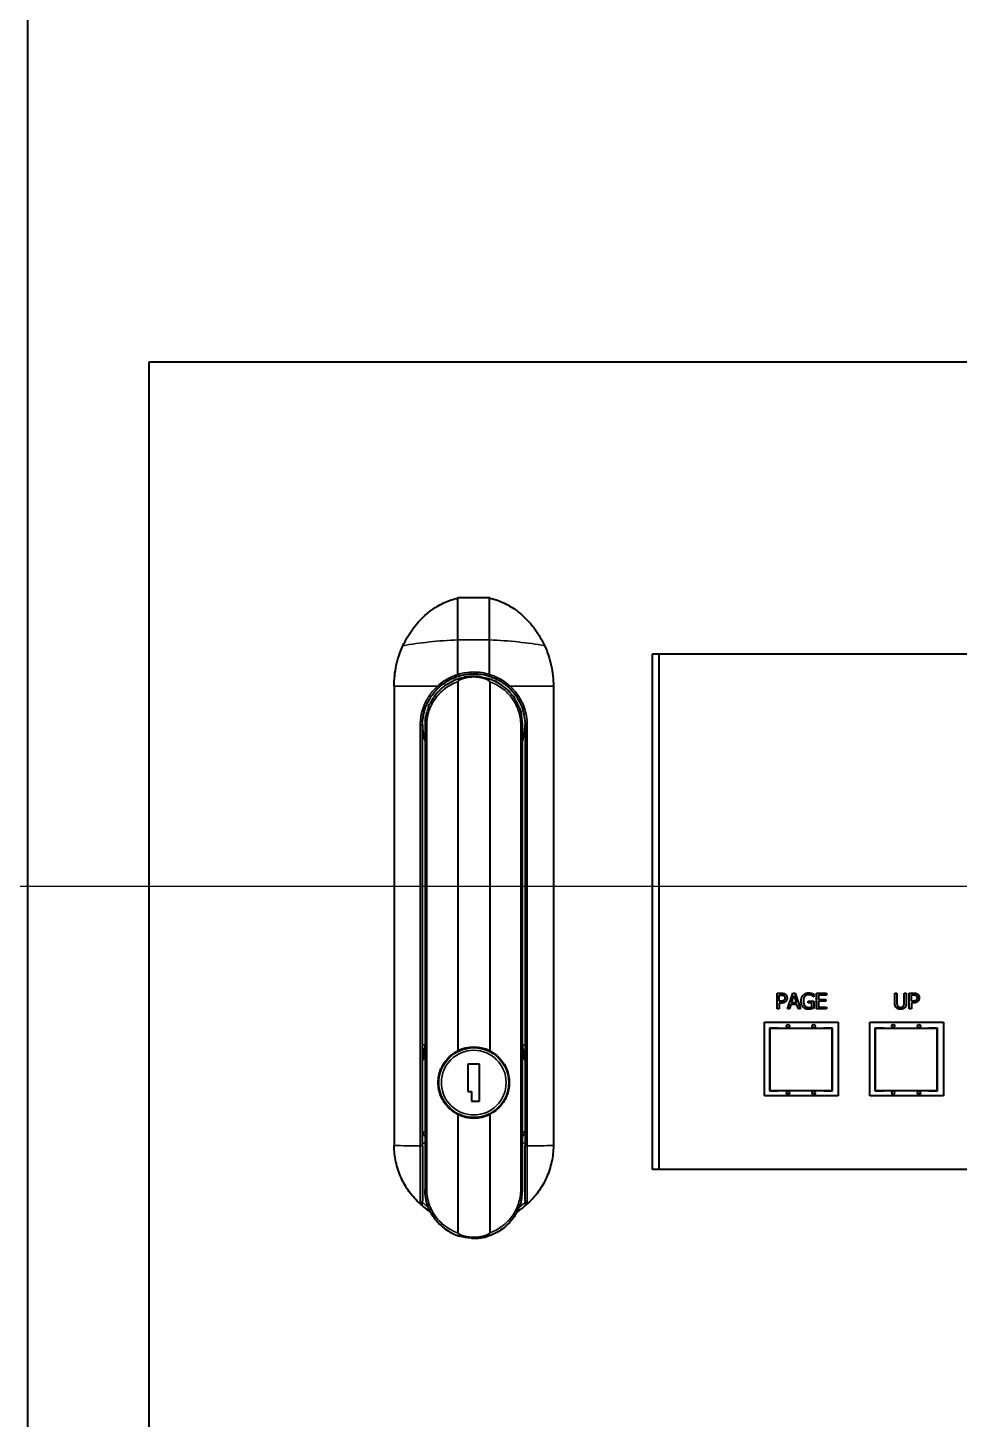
# Model space of a CAD drawing. Header units: millimetres. Extents: x 0 to 5945, y 0 to 4205.
# Drawn here: x 4202.5 to 4379.5, y 1694.8 to 1959.4 of the extents above; entities that cross this region are included whole.
import ezdxf

# ---------------------------------------------------------------- set-up
doc = ezdxf.new("R2010")
doc.units = ezdxf.units.MM
doc.header["$LTSCALE"] = 5
for name, color, linetype, lineweight in [('가시적인 것(ISO)', 3, 'Continuous', 40), ('가시적인 좁은 것(ISO)', 3, 'Continuous', 35), ('기호(ISO)', 5, 'Continuous', 25)]:
    doc.layers.add(name, color=color, linetype=linetype, lineweight=lineweight)

msp = doc.modelspace()

# ---------------------------------------------------------------- linework, layer by layer
at = {"layer": '가시적인 것(ISO)'}
for p, q in [((4202.5316, 1428.8118), (4202.5316, 2108.8118)), ((4535.5316, 1895.8118), (4225.5316, 1895.8118)), ((4225.5316, 1895.8118), (4225.5316, 1686.8118)), ((4290.2816, 1850.9628), (4284.2816, 1850.9628)), ((4284.2816, 1842.9804), (4284.2816, 1850.9628)), ((4290.2816, 1842.9804), (4290.2816, 1850.9628)), ((4284.2816, 1836.4317), (4284.2816, 1842.9804)), ((4290.2816, 1836.4317), (4290.2816, 1842.9804)), ((4321.2816, 1742.3118), (4321.2816, 1840.3118)), ((4321.2816, 1840.3118), (4487.7816, 1840.3118)), ((4322.5316, 1742.3118), (4322.5316, 1840.3118)), ((4272.1441, 1834.1765), (4272.1441, 1746.8226)), ((4284.2586, 1835.0447), (4284.2586, 1764.847)), ((4290.3045, 1835.0446), (4290.3046, 1764.847)), ((4302.419, 1834.1765), (4302.419, 1746.8226)), ((4277.5316, 1746.8149), (4277.5316, 1826.8118)), ((4278.0316, 1826.8118), (4278.0316, 1738.4618)), ((4296.5316, 1738.4615), (4296.5316, 1826.8119)), ((4297.0316, 1826.8118), (4297.0316, 1746.8163)), ((4344.9258, 1775.8142), (4345.6795, 1775.8142)), ((4344.9258, 1772.8142), (4344.9258, 1775.8142)), ((4345.3245, 1775.469), (4345.6552, 1775.469)), ((4345.3245, 1774.2729), (4345.3245, 1775.469)), ((4346.878, 1772.8142), (4347.8894, 1775.8142)), ((4347.6633, 1773.9933), (4348.1252, 1775.4058)), ((4347.8894, 1775.8142), (4348.3804, 1775.8142)), ((4348.1252, 1775.4058), (4348.5895, 1773.9933)), ((4348.3804, 1775.8142), (4349.3918, 1772.8142)), ((4351.9177, 1775.61), (4351.9177, 1775.1286)), ((4352.4307, 1772.8142), (4352.4307, 1775.8142)), ((4352.4307, 1775.8142), (4354.3075, 1775.8142)), ((4352.8294, 1775.4593), (4352.8294, 1774.6375)), ((4354.3075, 1775.4593), (4352.8294, 1775.4593)), ((4354.3075, 1775.8142), (4354.3075, 1775.4593)), ((4367.3083, 1775.8434), (4367.707, 1775.8434)), ((4367.3083, 1773.9714), (4367.3083, 1775.8434)), ((4367.707, 1775.8434), (4367.707, 1773.9714)), ((4369.0806, 1775.8434), (4369.4793, 1775.8434)), ((4369.0806, 1773.9617), (4369.0806, 1775.8434)), ((4369.4793, 1775.8434), (4369.4793, 1773.9714)), ((4370.0506, 1775.8434), (4370.8043, 1775.8434)), ((4370.0506, 1772.8434), (4370.0506, 1775.8434)), ((4370.4493, 1775.4982), (4370.78, 1775.4982)), ((4370.4493, 1774.302), (4370.4493, 1775.4982)), ((4345.3245, 1772.8142), (4344.9258, 1772.8142)), ((4345.5968, 1774.2729), (4345.3245, 1774.2729)), ((4345.3245, 1773.9325), (4345.3245, 1772.8142)), ((4345.6624, 1773.9325), (4345.3245, 1773.9325)), ((4347.2816, 1772.8142), (4346.878, 1772.8142)), ((4347.5539, 1773.6529), (4347.2816, 1772.8142)), ((4348.6989, 1773.6529), (4347.5539, 1773.6529)), ((4348.5895, 1773.9933), (4347.6633, 1773.9933)), ((4348.9712, 1772.8142), (4348.6989, 1773.6529)), ((4349.3918, 1772.8142), (4348.9712, 1772.8142)), ((4350.8407, 1774.3239), (4351.9299, 1774.3239)), ((4350.8407, 1773.9738), (4350.8407, 1774.3239)), ((4351.536, 1773.9738), (4350.8407, 1773.9738)), ((4351.536, 1773.1983), (4351.536, 1773.9738)), ((4351.9177, 1775.1286), (4351.8837, 1775.1286)), ((4351.9299, 1774.3239), (4351.9299, 1773.0136)), ((4354.3075, 1772.8142), (4352.4307, 1772.8142)), ((4352.8294, 1774.6375), (4354.2078, 1774.6375)), ((4352.8294, 1774.2826), (4352.8294, 1773.1691)), ((4354.2078, 1774.2826), (4352.8294, 1774.2826)), ((4352.8294, 1773.1691), (4354.3075, 1773.1691)), ((4354.2078, 1774.6375), (4354.2078, 1774.2826)), ((4354.3075, 1773.1691), (4354.3075, 1772.8142)), ((4370.4493, 1772.8434), (4370.0506, 1772.8434)), ((4370.7216, 1774.302), (4370.4493, 1774.302)), ((4370.4493, 1773.9617), (4370.4493, 1772.8434)), ((4370.7872, 1773.9617), (4370.4493, 1773.9617)), ((4342.5316, 1756.3118), (4342.5316, 1770.3118)), ((4342.5316, 1770.3118), (4356.5316, 1770.3118)), ((4356.5316, 1770.3118), (4356.5316, 1756.3118)), ((4362.5316, 1756.3118), (4362.5316, 1770.3118)), ((4362.5316, 1770.3118), (4376.5316, 1770.3118)), ((4376.5316, 1770.3118), (4376.5316, 1756.3118)), ((4343.5033, 1769.1767), (4343.5033, 1757.2387)), ((4345.1543, 1769.1767), (4343.5033, 1769.1767)), ((4343.5723, 1769.1077), (4343.5723, 1757.3077)), ((4355.3723, 1769.1077), (4343.5723, 1769.1077)), ((4345.1543, 1769.1077), (4345.1543, 1769.1767)), ((4353.7903, 1769.1767), (4353.7903, 1769.1077)), ((4355.4413, 1769.1767), (4353.7903, 1769.1767)), ((4355.3723, 1757.3077), (4355.3723, 1769.1077)), ((4355.4413, 1757.2387), (4355.4413, 1769.1767)), ((4363.5032, 1769.1767), (4363.5032, 1757.2387)), ((4365.1542, 1769.1767), (4363.5032, 1769.1767)), ((4363.5722, 1769.1077), (4363.5722, 1757.3077)), ((4375.3722, 1769.1077), (4363.5722, 1769.1077)), ((4365.1542, 1769.1077), (4365.1542, 1769.1767)), ((4373.7902, 1769.1767), (4373.7902, 1769.1077)), ((4375.4412, 1769.1767), (4373.7902, 1769.1767)), ((4375.3722, 1757.3077), (4375.3722, 1769.1077)), ((4375.4412, 1757.2387), (4375.4412, 1769.1767)), ((4286.1816, 1762.3118), (4286.1816, 1757.1118)), ((4288.3816, 1762.3118), (4286.1816, 1762.3118)), ((4288.3816, 1755.3118), (4288.3816, 1762.3118)), ((4286.1816, 1757.1118), (4286.8816, 1757.1118)), ((4286.8816, 1757.1118), (4286.8816, 1755.3118)), ((4343.5033, 1757.2387), (4345.1543, 1757.2387)), ((4343.5723, 1757.3077), (4355.3723, 1757.3077)), ((4345.1543, 1757.2387), (4345.1543, 1757.3077)), ((4353.7903, 1757.3077), (4353.7903, 1757.2387)), ((4353.7903, 1757.2387), (4355.4413, 1757.2387)), ((4363.5032, 1757.2387), (4365.1542, 1757.2387)), ((4363.5722, 1757.3077), (4375.3722, 1757.3077)), ((4365.1542, 1757.2387), (4365.1542, 1757.3077)), ((4373.7902, 1757.3077), (4373.7902, 1757.2387)), ((4373.7902, 1757.2387), (4375.4412, 1757.2387)), ((4286.8816, 1755.3118), (4288.3816, 1755.3118)), ((4356.5316, 1756.3118), (4342.5316, 1756.3118)), ((4376.5316, 1756.3118), (4362.5316, 1756.3118)), ((4284.2586, 1752.7765), (4284.2584, 1730.2289)), ((4290.3046, 1752.7765), (4290.3045, 1730.2291)), ((4277.5316, 1746.8149), (4277.5316, 1736.3039)), ((4297.0316, 1736.3039), (4297.0316, 1746.8163)), ((4487.7816, 1742.3118), (4321.2816, 1742.3118))]:
    msp.add_line(p, q, dxfattribs=at)
for centre, radius in [((4346.9958, 1769.5577), 0.2999), ((4351.8853, 1769.5577), 0.2999), ((4366.9957, 1769.5577), 0.2999), ((4371.8852, 1769.5577), 0.2999), ((4287.2816, 1758.8118), 6.65), ((4346.9958, 1756.8577), 0.2999), ((4351.8853, 1756.8577), 0.2999), ((4366.9957, 1756.8577), 0.2999), ((4371.8852, 1756.8577), 0.2999)]:
    msp.add_circle(centre, radius, dxfattribs=at)
for centre, radius, start, end in [((4287.2816, 1758.8118), 6.75, 63.394167, 116.605833), ((4278.0316, 1763.0218), 0.5, 158.65078, 180), ((4287.2816, 1759.0332), 10.5733, 151.026608, 156.674273), ((4287.2816, 1759.0332), 10.5733, 23.325727, 28.973392), ((4296.5316, 1763.0218), 0.5, 0, 23.325727), ((4287.2816, 1758.8118), 6.75, 243.394167, 296.605833), ((4278.0316, 1749.2774), 0.5, 180, 270), ((4296.5316, 1749.2774), 0.5, 270, 0)]:
    msp.add_arc(centre, radius, start, end, dxfattribs=at)
for centre, major_axis, ratio, start_param, end_param in [((4277.2151, 1736.338), (-0.0213, 0.6567), 0.48079044, 4.24002372, 4.64485713), ((4297.3474, 1736.3377), (0.0211, 0.656), 0.48032831, 1.63765053, 2.04293207)]:
    msp.add_ellipse(centre, major_axis=major_axis, ratio=ratio, start_param=start_param, end_param=end_param, dxfattribs=at)
for points, knots in [([(4273.8181, 1841.8767), (4274.3215, 1842.9611), (4274.9218, 1844.0007), (4276.3208, 1845.9416), (4277.1174, 1846.8396), (4278.4528, 1848.0376), (4278.9206, 1848.4114), (4280.1429, 1849.273), (4280.9217, 1849.7228), (4282.1475, 1850.2806), (4282.5642, 1850.4465), (4283.4133, 1850.7366), (4283.8449, 1850.8608), (4284.2816, 1850.9628)], [-1.4373876, -1.4373876, -1.4373876, -1.4373876, -1.07799796, -1.07799796, -0.71829101, -0.71829101, -0.53864198, -0.53864198, -0.26919777, -0.26919777, -0.13451784, -0.13451784, -0.000001, -0.000001, -0.000001, -0.000001]), ([(4290.2816, 1850.9628), (4290.7182, 1850.8608), (4291.1499, 1850.7366), (4291.999, 1850.4465), (4292.4157, 1850.2806), (4293.6415, 1849.7228), (4294.4202, 1849.273), (4295.6426, 1848.4114), (4296.1103, 1848.0376), (4297.4457, 1846.8396), (4298.2423, 1845.9416), (4299.6413, 1844.0007), (4300.2417, 1842.9611), (4300.7451, 1841.8767)], [-1.43451955, -1.43451955, -1.43451955, -1.43451955, -1.30026929, -1.30026929, -1.16585639, -1.16585639, -0.89694514, -0.89694514, -0.71765182, -0.71765182, -0.35866508, -0.35866508, -0.000001, -0.000001, -0.000001, -0.000001]), ([(4272.1441, 1834.1765), (4272.1441, 1835.4993), (4272.2834, 1836.8238), (4272.7021, 1838.7649), (4272.8765, 1839.4043), (4273.2951, 1840.66), (4273.5394, 1841.2765), (4273.8181, 1841.8767)], [-0.794182825, -0.794182825, -0.794182825, -0.794182825, -0.397060479, -0.397060479, -0.1985164, -0.1985164, -0.000001, -0.000001, -0.000001, -0.000001]), ([(4300.7451, 1841.8767), (4301.0237, 1841.2765), (4301.268, 1840.66), (4301.6867, 1839.4043), (4301.8611, 1838.7649), (4302.2797, 1836.8238), (4302.419, 1835.4993), (4302.419, 1834.1765)], [-0.79365146, -0.79365146, -0.79365146, -0.79365146, -0.595268882, -0.595268882, -0.396857642, -0.396857642, -0.000001, -0.000001, -0.000001, -0.000001]), ([(4280.6473, 1833.9566), (4281.0013, 1834.2853), (4281.3798, 1834.5872), (4281.7713, 1834.8554), (4282.1629, 1835.1236), (4282.5663, 1835.3594), (4283.0008, 1835.5718), (4283.4353, 1835.7841), (4283.9015, 1835.9713), (4284.3886, 1836.1227)], [0.000000002, 0.000000002, 0.000000002, 0.000000002, 0.333333333, 0.333333333, 0.333333333, 0.666666667, 0.666666667, 0.666666667, 1, 1, 1, 1]), ([(4284.2816, 1836.4317), (4284.2981, 1836.3811), (4284.3155, 1836.3246), (4284.3307, 1836.2774), (4284.346, 1836.2302), (4284.3593, 1836.1913), (4284.3694, 1836.164), (4284.3795, 1836.1368), (4284.3862, 1836.1219), (4284.3887, 1836.1227)], [0, 0, 0, 0, 0.333333333, 0.333333333, 0.333333333, 0.666666667, 0.666666667, 0.666666667, 0.999999999, 0.999999999, 0.999999999, 0.999999999]), ([(4287.2828, 1836.5618), (4287.7373, 1836.5617), (4288.2095, 1836.5298), (4288.6936, 1836.459), (4289.1778, 1836.3881), (4289.674, 1836.2782), (4290.1745, 1836.1227)], [0.000000008, 0.000000008, 0.000000008, 0.000000008, 0.5, 0.5, 0.5, 1, 1, 1, 1]), ([(4290.1745, 1836.1227), (4290.1768, 1836.1219), (4290.1834, 1836.1369), (4290.1935, 1836.1641), (4290.2036, 1836.1914), (4290.2171, 1836.2303), (4290.2324, 1836.2774), (4290.2478, 1836.3246), (4290.2651, 1836.3811), (4290.2815, 1836.4317)], [0, 0, 0, 0, 0.33333333, 0.33333333, 0.33333333, 0.66666667, 0.66666667, 0.66666667, 1, 1, 1, 1]), ([(4290.1745, 1836.1227), (4290.5951, 1835.992), (4291.0207, 1835.8283), (4291.4417, 1835.6297), (4291.8626, 1835.4311), (4292.2792, 1835.1984), (4292.6938, 1834.9217), (4293.1084, 1834.645), (4293.5206, 1834.3236), (4293.9158, 1833.9566)], [0, 0, 0, 0, 0.333333333, 0.333333333, 0.333333333, 0.666666667, 0.666666667, 0.666666667, 0.999999984, 0.999999984, 0.999999984, 0.999999984]), ([(4277.5316, 1826.8118), (4277.5316, 1827.0901), (4277.5435, 1827.3658), (4277.5666, 1827.6369), (4277.5896, 1827.908), (4277.6236, 1828.1746), (4277.6683, 1828.4386), (4277.7129, 1828.7026), (4277.7686, 1828.964), (4277.8324, 1829.2149), (4277.8962, 1829.4658), (4277.9676, 1829.7062), (4278.0495, 1829.9473), (4278.1314, 1830.1884), (4278.2237, 1830.4301), (4278.3324, 1830.6814), (4278.441, 1830.9327), (4278.5663, 1831.1935), (4278.711, 1831.4602), (4278.8557, 1831.7269), (4279.0196, 1831.9997), (4279.2068, 1832.2762), (4279.3939, 1832.5528), (4279.6042, 1832.8331), (4279.8429, 1833.1148), (4280.0816, 1833.3966), (4280.3489, 1833.6795), (4280.6473, 1833.9566)], [0, 0, 0, 0, 0.11111111, 0.11111111, 0.11111111, 0.22222222, 0.22222222, 0.22222222, 0.33333333, 0.33333333, 0.33333333, 0.44444444, 0.44444444, 0.44444444, 0.55555556, 0.55555556, 0.55555556, 0.66666667, 0.66666667, 0.66666667, 0.77777778, 0.77777778, 0.77777778, 0.88888889, 0.88888889, 0.88888889, 1, 1, 1, 1]), ([(4281.7622, 1834.2346), (4281.3112, 1833.8992), (4280.8967, 1833.5257), (4280.5342, 1833.1391), (4280.1675, 1832.7481), (4279.8531, 1832.3444), (4279.5871, 1831.9457), (4279.3407, 1831.5764), (4279.1355, 1831.2119), (4278.9626, 1830.8561)], [0.632184069, 0.632184069, 0.632184069, 0.632184069, 0.684210526, 0.684210526, 0.684210526, 0.736842105, 0.736842105, 0.736842105, 0.785600935, 0.785600935, 0.785600935, 0.785600935]), ([(4288.2511, 1836.0108), (4288.2254, 1836.0135), (4288.1996, 1836.0161), (4288.1739, 1836.0186), (4287.6171, 1836.0726), (4287.0542, 1836.076), (4286.4947, 1836.0282), (4286.1422, 1835.9982), (4285.791, 1835.9478), (4285.4432, 1835.8772)], [0.4186191542, 0.4186191542, 0.4186191542, 0.4186191542, 0.4210526316, 0.4210526316, 0.4210526316, 0.4736842105, 0.4736842105, 0.4736842105, 0.5068461747, 0.5068461747, 0.5068461747, 0.5068461747]), ([(4294.3244, 1832.8085), (4294.2513, 1832.8944), (4294.1766, 1832.9789), (4294.1006, 1833.0619), (4293.7102, 1833.4878), (4293.2825, 1833.8741), (4292.8266, 1834.2155), (4292.3708, 1834.5569), (4291.887, 1834.8534), (4291.3833, 1835.1027), (4291.1145, 1835.2356), (4290.8401, 1835.3551), (4290.561, 1835.4609)], [0.20027112, 0.20027112, 0.20027112, 0.20027112, 0.210526316, 0.210526316, 0.210526316, 0.263157895, 0.263157895, 0.263157895, 0.315789474, 0.315789474, 0.315789474, 0.343868541, 0.343868541, 0.343868541, 0.343868541]), ([(4293.9158, 1833.9566), (4294.3538, 1833.55), (4294.7382, 1833.1182), (4295.0729, 1832.6733), (4295.4076, 1832.2284), (4295.6924, 1831.7703), (4295.9307, 1831.3123), (4296.169, 1830.8544), (4296.3619, 1830.3971), (4296.5199, 1829.9287), (4296.678, 1829.4603), (4296.8017, 1828.9811), (4296.8907, 1828.4634), (4296.9796, 1827.9458), (4297.0316, 1827.3895), (4297.0316, 1826.8118)], [0, 0, 0, 0, 0.2, 0.2, 0.2, 0.4, 0.4, 0.4, 0.6, 0.6, 0.6, 0.8, 0.8, 0.8, 1, 1, 1, 1]), ([(4295.9674, 1829.9928), (4295.9514, 1830.0364), (4295.9351, 1830.0799), (4295.9185, 1830.1233), (4295.7129, 1830.6596), (4295.4547, 1831.1822), (4295.1492, 1831.6762), (4295.1455, 1831.6822), (4295.1418, 1831.6881), (4295.1381, 1831.6941)], [0.1010049834, 0.1010049834, 0.1010049834, 0.1010049834, 0.1052631579, 0.1052631579, 0.1052631579, 0.1578947368, 0.1578947368, 0.1578947368, 0.1585288644, 0.1585288644, 0.1585288644, 0.1585288644]), ([(4278.7141, 1830.299), (4278.6255, 1830.0815), (4278.5483, 1829.8681), (4278.4808, 1829.6595), (4278.3651, 1829.3018), (4278.2778, 1828.9581), (4278.2118, 1828.629)], [0.8114150302, 0.8114150302, 0.8114150302, 0.8114150302, 0.8421052632, 0.8421052632, 0.8421052632, 0.8947233693, 0.8947233693, 0.8947233693, 0.8947233693]), ([(4277.5316, 1826.8118), (4277.5316, 1826.3233), (4277.5706, 1825.7887), (4277.7414, 1824.7294), (4277.8732, 1824.2047), (4278.0316, 1823.7296)], [0, 0, 0, 0, 0.150259873, 0.150259873, 0.300519745, 0.300519745, 0.300519745, 0.300519745]), ([(4296.5316, 1823.7296), (4296.6899, 1824.2047), (4296.8217, 1824.7294), (4296.9926, 1825.7887), (4297.0316, 1826.3233), (4297.0316, 1826.8118)], [0.591638864, 0.591638864, 0.591638864, 0.591638864, 0.741898736, 0.741898736, 0.892158609, 0.892158609, 0.892158609, 0.892158609]), ([(4284.2586, 1752.7765), (4283.5981, 1753.1074), (4282.9998, 1753.5476), (4281.9115, 1754.6359), (4281.3928, 1755.3921), (4280.7027, 1757.0539), (4280.5316, 1757.9597), (4280.5316, 1758.8118), (4280.5316, 1759.6638), (4280.7027, 1760.5697), (4281.3928, 1762.2314), (4281.9115, 1762.9877), (4282.9998, 1764.076), (4283.5981, 1764.5162), (4284.2586, 1764.847)], [-0.72151837, -0.72151837, -0.72151837, -0.72151837, -0.5112141, -0.5112141, -0.25560705, -0.25560705, 0, 0, 0, 0.25560705, 0.25560705, 0.5112141, 0.5112141, 0.72151837, 0.72151837, 0.72151837, 0.72151837]), ([(4290.3046, 1764.847), (4290.9651, 1764.5162), (4291.5633, 1764.076), (4292.6516, 1762.9877), (4293.1704, 1762.2314), (4293.8605, 1760.5697), (4294.0316, 1759.6638), (4294.0316, 1757.9597), (4293.8605, 1757.0539), (4293.1704, 1755.3921), (4292.6516, 1754.6359), (4291.5633, 1753.5476), (4290.9651, 1753.1074), (4290.3046, 1752.7765)], [1.32315626, 1.32315626, 1.32315626, 1.32315626, 1.53346053, 1.53346053, 1.78906758, 1.78906758, 2.04467463, 2.04467463, 2.30028168, 2.30028168, 2.55588873, 2.55588873, 2.766193, 2.766193, 2.766193, 2.766193]), ([(4277.11, 1735.7322), (4276.3372, 1736.4326), (4275.6387, 1737.2113), (4274.413, 1738.9001), (4273.8894, 1739.8054), (4273.0367, 1741.7096), (4272.7103, 1742.7027), (4272.3781, 1744.2305), (4272.2937, 1744.7452), (4272.1786, 1745.7809), (4272.1479, 1746.3018), (4272.1441, 1746.8226)], [-1.25220925, -1.25220925, -1.25220925, -1.25220925, -0.93896824, -0.93896824, -0.62576145, -0.62576145, -0.3126285, -0.3126285, -0.1562493, -0.1562493, -0.000001, -0.000001, -0.000001, -0.000001]), ([(4302.419, 1746.8226), (4302.4153, 1746.3016), (4302.3845, 1745.7807), (4302.2694, 1744.7447), (4302.185, 1744.23), (4301.8526, 1742.7019), (4301.5261, 1741.7086), (4300.6733, 1739.8045), (4300.1497, 1738.8994), (4298.9242, 1737.211), (4298.2258, 1736.4325), (4297.4532, 1735.7322)], [-1.25078986, -1.25078986, -1.25078986, -1.25078986, -1.09468686, -1.09468686, -0.93845387, -0.93845387, -0.62561404, -0.62561404, -0.31282474, -0.31282474, -0.00000088, -0.00000088, -0.00000088, -0.00000088]), ([(4280.0182, 1732.7341), (4279.3914, 1733.529), (4278.8883, 1734.4423), (4278.2112, 1736.3765), (4278.0316, 1737.4266), (4278.0316, 1738.4618)], [0, 0, 0, 0, 0.307930439, 0.307930439, 0.618472801, 0.618472801, 0.618472801, 0.618472801]), ([(4296.3778, 1736.7825), (4296.3781, 1736.784), (4296.3784, 1736.7855), (4296.3787, 1736.787), (4296.403, 1736.9193), (4296.4245, 1737.0522), (4296.4431, 1737.1857), (4296.5018, 1737.6073), (4296.5315, 1738.0342), (4296.5315, 1738.4615)], [0.9410152222, 0.9410152222, 0.9410152222, 0.9410152222, 0.9411764706, 0.9411764706, 0.9411764706, 0.9553207522, 0.9553207522, 0.9553207522, 1, 1, 1, 1]), ([(4277.5305, 1735.3649), (4277.527, 1735.3679), (4277.5144, 1735.3784), (4277.4829, 1735.4051), (4277.4704, 1735.4157), (4277.4352, 1735.4457), (4277.4103, 1735.4671), (4277.3423, 1735.5257), (4277.2954, 1735.5666), (4277.199, 1735.652), (4277.1525, 1735.6937), (4277.11, 1735.7322)], [-0.0707812005, -0.0707812005, -0.0707812005, -0.0707812005, -0.0554619635, -0.0554619635, -0.0476429769, -0.0476429769, -0.0354768856, -0.0354768856, -0.0172173939, -0.0172173939, -0.0000010422, -0.0000010422, -0.0000010422, -0.0000010422]), ([(4277.5305, 1735.3649), (4277.5287, 1735.3664), (4277.5246, 1735.3728), (4277.5142, 1735.3926), (4277.5076, 1735.4071), (4277.4873, 1735.4587), (4277.472, 1735.5076), (4277.4523, 1735.6223), (4277.4453, 1735.7033), (4277.4685, 1735.8888), (4277.4891, 1735.9684), (4277.506, 1736.0484)], [0.000001, 0.000001, 0.000001, 0.000001, 0.0081161226, 0.0081161226, 0.0172801377, 0.0172801377, 0.0368124179, 0.0368124179, 0.0561770731, 0.0561770731, 0.0720283438, 0.0720283438, 0.0720283438, 0.0720283438]), ([(4297.0572, 1736.0484), (4297.074, 1735.9685), (4297.0946, 1735.8889), (4297.1179, 1735.7035), (4297.1109, 1735.6225), (4297.0911, 1735.5077), (4297.0759, 1735.4588), (4297.0556, 1735.4071), (4297.049, 1735.3926), (4297.0386, 1735.3728), (4297.0345, 1735.3665), (4297.0326, 1735.3649)], [0.000001, 0.000001, 0.000001, 0.000001, 0.024489744, 0.024489744, 0.054427799, 0.054427799, 0.084635184, 0.084635184, 0.09880659, 0.09880659, 0.111353737, 0.111353737, 0.111353737, 0.111353737]), ([(4297.0326, 1735.3649), (4297.0362, 1735.3679), (4297.0487, 1735.3784), (4297.0803, 1735.4051), (4297.0927, 1735.4157), (4297.128, 1735.4457), (4297.1529, 1735.4671), (4297.2208, 1735.5257), (4297.2677, 1735.5666), (4297.3642, 1735.652), (4297.4107, 1735.6937), (4297.4532, 1735.7322)], [0.0000018341, 0.0000018341, 0.0000018341, 0.0000018341, 0.015415401, 0.015415401, 0.0232826604, 0.0232826604, 0.0355238411, 0.0355238411, 0.0538959094, 0.0538959094, 0.0712183108, 0.0712183108, 0.0712183108, 0.0712183108]), ([(4277.5305, 1735.3649), (4277.8706, 1735.0788), (4278.3716, 1734.6936), (4278.8955, 1734.3407), (4279.0525, 1734.2391)], [0, 0, 0, 0, 0.176054506, 0.250168, 0.250168, 0.250168, 0.250168]), ([(4295.1441, 1733.5891), (4295.158, 1733.6115), (4295.1717, 1733.6339), (4295.1854, 1733.6564), (4295.2477, 1733.7588), (4295.3079, 1733.8623), (4295.3659, 1733.9667), (4295.5832, 1734.3575), (4295.7706, 1734.7613), (4295.9278, 1735.1746), (4295.9409, 1735.2092), (4295.9539, 1735.2439), (4295.9666, 1735.2786)], [0.8208071741, 0.8208071741, 0.8208071741, 0.8208071741, 0.8235294118, 0.8235294118, 0.8235294118, 0.8359271989, 0.8359271989, 0.8359271989, 0.8823529412, 0.8823529412, 0.8823529412, 0.8862409018, 0.8862409018, 0.8862409018, 0.8862409018]), ([(4295.5119, 1734.2399), (4295.6667, 1734.3401), (4295.8197, 1734.4431), (4295.9707, 1734.5489), (4296.2258, 1734.7276), (4296.4754, 1734.9141), (4296.719, 1735.1081), (4296.8247, 1735.1923), (4296.9292, 1735.2779), (4297.0326, 1735.3649)], [0.750032047, 0.750032047, 0.750032047, 0.750032047, 0.823088642, 0.823088642, 0.823088642, 0.946474871, 0.946474871, 0.946474871, 1, 1, 1, 1]), ([(4280.0182, 1732.7342), (4280.1481, 1732.5694), (4280.2834, 1732.4094), (4280.4235, 1732.2546), (4280.4464, 1732.2292), (4280.4695, 1732.204), (4280.4927, 1732.1789), (4280.8556, 1731.7869), (4281.2498, 1731.429), (4281.6698, 1731.1085), (4281.7034, 1731.0829), (4281.7372, 1731.0574), (4281.7712, 1731.0322), (4282.1884, 1730.7228), (4282.6301, 1730.4495), (4283.0931, 1730.2144), (4283.1383, 1730.1914), (4283.1837, 1730.1689), (4283.2293, 1730.1466), (4283.651, 1729.9412), (4284.0895, 1729.7672), (4284.5396, 1729.6275)], [0.213703646, 0.213703646, 0.213703646, 0.213703646, 0.235294118, 0.235294118, 0.235294118, 0.238831697, 0.238831697, 0.238831697, 0.294117647, 0.294117647, 0.294117647, 0.298547694, 0.298547694, 0.298547694, 0.352941176, 0.352941176, 0.352941176, 0.358250276, 0.358250276, 0.358250276, 0.407358339, 0.407358339, 0.407358339, 0.407358339]), ([(4292.7035, 1730.9675), (4292.76, 1731.0083), (4292.816, 1731.0498), (4292.8714, 1731.0918), (4292.9558, 1731.1558), (4293.039, 1731.2212), (4293.1209, 1731.2879), (4293.4936, 1731.5913), (4293.841, 1731.9225), (4294.1588, 1732.2758), (4294.221, 1732.345), (4294.2821, 1732.415), (4294.342, 1732.4858)], [0.6989085306, 0.6989085306, 0.6989085306, 0.6989085306, 0.7058823529, 0.7058823529, 0.7058823529, 0.7164877504, 0.7164877504, 0.7164877504, 0.7647058824, 0.7647058824, 0.7647058824, 0.774148097, 0.774148097, 0.774148097, 0.774148097]), ([(4286.8535, 1729.2217), (4287.2456, 1729.2035), (4287.6399, 1729.2103), (4288.034, 1729.2424), (4288.1113, 1729.2487), (4288.1887, 1729.256), (4288.2661, 1729.2643), (4288.7599, 1729.3172), (4289.2522, 1729.4102), (4289.7365, 1729.5435), (4289.7575, 1729.5493), (4289.7784, 1729.5551), (4289.7994, 1729.561)], [0.488862795, 0.488862795, 0.488862795, 0.488862795, 0.529411765, 0.529411765, 0.529411765, 0.537376172, 0.537376172, 0.537376172, 0.588235294, 0.588235294, 0.588235294, 0.590436205, 0.590436205, 0.590436205, 0.590436205])]:
    msp.add_open_spline(points, degree=3, knots=knots, dxfattribs=at)
for points, degree in [([(4284.3886, 1836.1227), (4284.8077, 1836.2529), (4285.7125, 1836.4721), (4286.7421, 1836.5618), (4287.2828, 1836.5618)], 3), ([(4281.7622, 1834.2346), (4282.2399, 1834.5899), (4282.7554, 1834.9009), (4283.2951, 1835.1587)], 3), ([(4284.8133, 1835.7264), (4284.2944, 1835.5827), (4283.7861, 1835.3932), (4283.2951, 1835.1587)], 3), ([(4290.3045, 1835.0446), (4290.3045, 1835.0607), (4290.2939, 1835.0911), (4290.2642, 1835.1333), (4290.2281, 1835.1716), (4290.1859, 1835.2089), (4290.1382, 1835.2459), (4290.0845, 1835.2834), (4290.0242, 1835.3217), (4289.9571, 1835.3608), (4289.8829, 1835.4008), (4289.8023, 1835.441), (4289.7155, 1835.4812), (4289.6206, 1835.5222), (4289.5178, 1835.5632), (4289.4068, 1835.6043), (4289.2876, 1835.6449), (4289.16, 1835.6848), (4289.0239, 1835.7235), (4288.8791, 1835.7608), (4288.7257, 1835.7961), (4288.5637, 1835.8289), (4288.3931, 1835.8588), (4288.214, 1835.8852), (4288.0267, 1835.9077), (4287.8307, 1835.9257), (4287.628, 1835.9385), (4287.4202, 1835.9456), (4287.2093, 1835.9466), (4286.997, 1835.9413), (4286.7852, 1835.9297), (4286.5758, 1835.9119), (4286.3705, 1835.8882), (4286.1711, 1835.8591), (4285.9795, 1835.8252), (4285.7971, 1835.7873), (4285.6256, 1835.7464), (4285.4665, 1835.7035), (4285.3207, 1835.6596), (4285.1872, 1835.6153), (4285.0655, 1835.5711), (4284.9548, 1835.5274), (4284.8543, 1835.4843), (4284.7638, 1835.4425), (4284.6807, 1835.401), (4284.6049, 1835.3601), (4284.537, 1835.3204), (4284.4767, 1835.282), (4284.4233, 1835.2446), (4284.3762, 1835.2079), (4284.3347, 1835.171), (4284.299, 1835.1332), (4284.2696, 1835.0912), (4284.2586, 1835.0606), (4284.2586, 1835.0447)], 3), ([(4284.8133, 1835.7264), (4285.0212, 1835.7839), (4285.2314, 1835.8343), (4285.4432, 1835.8772)], 3), ([(4288.2511, 1836.0108), (4289.0399, 1835.9277), (4289.8234, 1835.7406), (4290.561, 1835.4609)], 3), ([(4278.7141, 1830.299), (4278.7908, 1830.4875), (4278.8737, 1830.6734), (4278.9626, 1830.8561)], 3), ([(4294.3244, 1832.8085), (4294.6223, 1832.4586), (4294.895, 1832.0853), (4295.1381, 1831.6941)], 3), ([(4278.0724, 1827.6795), (4278.1024, 1827.9982), (4278.1491, 1828.3157), (4278.2118, 1828.629)], 3), ([(4295.9674, 1829.9928), (4296.147, 1829.5024), (4296.2859, 1828.9933), (4296.3804, 1828.4773)], 3), ([(4296.5316, 1826.8119), (4296.5316, 1827.3655), (4296.4817, 1827.9238), (4296.3804, 1828.4773)], 3), ([(4278.0724, 1827.6795), (4278.0439, 1827.3776), (4278.0316, 1827.0873), (4278.0316, 1826.8118)], 3), ([(4345.6552, 1775.469), (4345.8424, 1775.469), (4346.0952, 1775.4179), (4346.19, 1775.3547)], 2), ([(4345.6795, 1775.8142), (4345.9469, 1775.8142), (4346.3213, 1775.7267), (4346.4647, 1775.627)], 2), ([(4346.19, 1775.3547), (4346.2994, 1775.2818), (4346.4064, 1775.0533), (4346.4064, 1774.8977)], 2), ([(4346.4647, 1775.627), (4346.6325, 1775.5127), (4346.8221, 1775.1602), (4346.8221, 1774.9098)], 2), ([(4349.506, 1774.3166), (4349.506, 1774.6789), (4349.7103, 1775.2526), (4349.8999, 1775.4568)], 2), ([(4349.8999, 1775.4568), (4350.0822, 1775.6538), (4350.6171, 1775.8677), (4350.9355, 1775.8677)], 2), ([(4350.8894, 1775.5225), (4350.4566, 1775.5225), (4349.9218, 1774.8709), (4349.9218, 1774.3288)], 2), ([(4351.5044, 1775.3815), (4351.3829, 1775.4422), (4351.0693, 1775.5225), (4350.8894, 1775.5225)], 2), ([(4350.9355, 1775.8677), (4351.0887, 1775.8677), (4351.3659, 1775.8239), (4351.4923, 1775.785)], 2), ([(4351.4923, 1775.785), (4351.5944, 1775.7559), (4351.8424, 1775.6489), (4351.9177, 1775.61)], 2), ([(4351.8837, 1775.1286), (4351.8083, 1775.1943), (4351.6503, 1775.3134), (4351.5044, 1775.3815)], 2), ([(4370.78, 1775.4982), (4370.9671, 1775.4982), (4371.22, 1775.4471), (4371.3148, 1775.3839)], 2), ([(4370.8043, 1775.8434), (4371.0717, 1775.8434), (4371.4461, 1775.7559), (4371.5895, 1775.6562)], 2), ([(4371.3148, 1775.3839), (4371.4242, 1775.311), (4371.5312, 1775.0824), (4371.5312, 1774.9268)], 2), ([(4371.5895, 1775.6562), (4371.7573, 1775.5419), (4371.9469, 1775.1894), (4371.9469, 1774.939)], 2), ([(4346.2362, 1774.4528), (4346.1389, 1774.3507), (4345.8399, 1774.2729), (4345.5968, 1774.2729)], 2), ([(4346.5595, 1774.2437), (4346.4039, 1774.0905), (4345.9834, 1773.9325), (4345.6624, 1773.9325)], 2), ([(4346.4064, 1774.8977), (4346.4064, 1774.7542), (4346.3261, 1774.5427), (4346.2362, 1774.4528)], 2), ([(4346.8221, 1774.9098), (4346.8221, 1774.7153), (4346.6835, 1774.3653), (4346.5595, 1774.2437)], 2), ([(4349.8975, 1773.1473), (4349.7078, 1773.3466), (4349.506, 1773.9349), (4349.506, 1774.3166)], 2), ([(4350.9331, 1772.7559), (4350.6146, 1772.7559), (4350.0871, 1772.9503), (4349.8975, 1773.1473)], 2), ([(4349.9218, 1774.3288), (4349.9218, 1774.0273), (4350.0628, 1773.5751), (4350.1965, 1773.4196)], 2), ([(4350.1965, 1773.4196), (4350.3253, 1773.264), (4350.69, 1773.1011), (4350.9185, 1773.1011)], 2), ([(4350.9185, 1773.1011), (4351.0863, 1773.1011), (4351.4218, 1773.1497), (4351.536, 1773.1983)], 2), ([(4351.4874, 1772.8434), (4351.3391, 1772.7996), (4351.1009, 1772.7559), (4350.9331, 1772.7559)], 2), ([(4351.9299, 1773.0136), (4351.8545, 1772.9795), (4351.5968, 1772.875), (4351.4874, 1772.8434)], 2), ([(4367.5952, 1773.0573), (4367.4372, 1773.2129), (4367.3083, 1773.6505), (4367.3083, 1773.9714)], 2), ([(4368.3926, 1772.7802), (4368.1276, 1772.7802), (4367.7338, 1772.9187), (4367.5952, 1773.0573)], 2), ([(4367.707, 1773.9714), (4367.707, 1773.7623), (4367.7605, 1773.4803), (4367.8359, 1773.3661)], 2), ([(4367.8359, 1773.3661), (4367.9161, 1773.2445), (4368.1932, 1773.1205), (4368.3926, 1773.1205)], 2), ([(4368.3926, 1773.1205), (4368.5798, 1773.1205), (4368.8715, 1773.2445), (4368.9518, 1773.3661)], 2), ([(4369.1924, 1773.0573), (4369.049, 1772.9163), (4368.6697, 1772.7802), (4368.3926, 1772.7802)], 2), ([(4368.9518, 1773.3661), (4369.0271, 1773.4803), (4369.0806, 1773.7599), (4369.0806, 1773.9617)], 2), ([(4369.4793, 1773.9714), (4369.4793, 1773.6578), (4369.3529, 1773.2105), (4369.1924, 1773.0573)], 2), ([(4371.361, 1774.482), (4371.2637, 1774.3798), (4370.9647, 1774.302), (4370.7216, 1774.302)], 2), ([(4371.6843, 1774.2729), (4371.5287, 1774.1197), (4371.1082, 1773.9617), (4370.7872, 1773.9617)], 2), ([(4371.5312, 1774.9268), (4371.5312, 1774.7834), (4371.4509, 1774.5719), (4371.361, 1774.482)], 2), ([(4371.9469, 1774.939), (4371.9469, 1774.7445), (4371.8083, 1774.3944), (4371.6843, 1774.2729)], 2), ([(4277.5724, 1763.2198), (4277.5702, 1763.2145), (4277.568, 1763.2092), (4277.5659, 1763.2039)], 3), ([(4277.5724, 1763.2198), (4277.5724, 1763.2198), (4277.5724, 1763.2198), (4277.5724, 1763.2198)], 3), ([(4296.3778, 1736.7825), (4296.2833, 1736.2704), (4296.145, 1735.7654), (4295.9666, 1735.2786)], 3), ([(4279.7021, 1733.8415), (4279.7022, 1733.8415), (4279.7022, 1733.8415), (4279.7023, 1733.8414)], 3), ([(4295.1441, 1733.5891), (4294.9042, 1733.2021), (4294.6355, 1732.8325), (4294.342, 1732.4858)], 3), ([(4294.8565, 1733.8389), (4294.8566, 1733.8389), (4294.8566, 1733.839), (4294.8566, 1733.839)], 3), ([(4292.7035, 1730.9675), (4291.8359, 1730.3398), (4290.8391, 1729.8551), (4289.7994, 1729.561)], 3), ([(4290.3045, 1730.2291), (4290.3045, 1730.2128), (4290.2937, 1730.1824), (4290.2645, 1730.1407), (4290.2291, 1730.103), (4290.1875, 1730.066), (4290.1399, 1730.0288), (4290.0855, 1729.9908), (4290.0237, 1729.9515), (4289.9539, 1729.9109), (4289.8767, 1729.8695), (4289.7915, 1729.8272), (4289.6968, 1729.7839), (4289.5933, 1729.7401), (4289.4813, 1729.6964), (4289.3612, 1729.6533), (4289.2334, 1729.6113), (4289.0985, 1729.5708), (4288.9568, 1729.5323), (4288.8089, 1729.4962), (4288.6553, 1729.4627), (4288.4965, 1729.4324), (4288.3333, 1729.4055), (4288.1663, 1729.3822), (4287.996, 1729.3628), (4287.8233, 1729.3475), (4287.6489, 1729.3364), (4287.4734, 1729.3295), (4287.2978, 1729.327), (4287.1223, 1729.3287), (4286.9462, 1729.3348), (4286.7708, 1729.3452), (4286.5968, 1729.3598), (4286.4249, 1729.3787), (4286.256, 1729.4016), (4286.0907, 1729.4282), (4285.9297, 1729.4583), (4285.7738, 1729.4917), (4285.6235, 1729.5279), (4285.4794, 1729.5666), (4285.3421, 1729.6073), (4285.2121, 1729.6497), (4285.09, 1729.6933), (4284.976, 1729.7375), (4284.8709, 1729.7818), (4284.7748, 1729.8257), (4284.6884, 1729.8685), (4284.6105, 1729.9102), (4284.5401, 1729.9512), (4284.4779, 1729.9907), (4284.4233, 1730.0289), (4284.3756, 1730.0661), (4284.334, 1730.1031), (4284.2986, 1730.1408), (4284.2695, 1730.1826), (4284.2584, 1730.2131), (4284.2584, 1730.2289)], 3), ([(4286.8535, 1729.2217), (4286.0702, 1729.2579), (4285.2854, 1729.396), (4284.5396, 1729.6275)], 3)]:
    msp.add_open_spline(points, degree=degree, dxfattribs=at)
at = {"layer": '가시적인 좁은 것(ISO)'}
for p, q in [((4290.2816, 1842.9804), (4284.2816, 1842.9804)), ((4272.1441, 1834.1765), (4280.3604, 1834.1765)), ((4294.2027, 1834.1765), (4302.419, 1834.1765)), ((4277.11, 1746.8149), (4277.11, 1826.8118)), ((4277.5316, 1826.8118), (4277.11, 1826.8118)), ((4278.0316, 1826.8118), (4278.3564, 1826.8118)), ((4278.3564, 1826.8118), (4278.3564, 1738.4618)), ((4296.2068, 1738.4622), (4296.2083, 1826.8115)), ((4297.0316, 1826.8118), (4297.4532, 1826.8118)), ((4297.4532, 1826.8118), (4297.4532, 1746.8149)), ((4278.0316, 1765.9887), (4277.5316, 1765.9887)), ((4296.5316, 1765.9887), (4297.0316, 1765.9887)), ((4277.11, 1746.8149), (4277.11, 1735.7322)), ((4277.5316, 1746.8149), (4277.11, 1746.8149)), ((4297.4532, 1735.7322), (4297.4532, 1746.8149)), ((4278.0316, 1738.4618), (4278.3564, 1738.4618))]:
    msp.add_line(p, q, dxfattribs=at)
msp.add_circle((4287.2816, 1758.8118), 6.15, dxfattribs=at)
for centre, start, end in [((4278.0316, 1749.2774), 255.522488, 270), ((4296.5316, 1749.2774), 270, 284.477512)]:
    msp.add_arc(centre, 2, start, end, dxfattribs=at)
for centre, major_axis, ratio, start_param, end_param in [((4287.2816, 1835.6261), (-25.09, 0), 0.29523422, 4.83224529, 5.2788024), ((4287.2816, 1835.6261), (-25.09, 0), 0.29523422, 4.14597556, 4.59253267), ((4287.2828, 1836.8618), (0, -0.3), 0.00001122, 4.62129792, 6.28318501), ((4280.4432, 1834.1765), (0.2041, -0.2198), 0.20580467, 4.52356865, 6.28318531), ((4294.12, 1834.1765), (-0.2041, -0.2198), 0.20580467, 0, 1.75961662), ((4278.5317, 1749.7774), (1.0001, 0.5), 0.00001, 2.09443066, 3.14153971), ((4296.0315, 1749.7774), (1, -0.5), 0.00001, 5.23570237, 6.2826878), ((4287.2816, 1746.885), (-25.09, -0.005), 0.00297093, 0.92312773, 1.15337229), ((4297.3316, 1746.8163), (-0.3, 0), 0.00509327, 6.28318334, 8.27140391), ((4287.2816, 1746.885), (-25.09, 0.005), 0.00297093, 1.98822037, 2.21846494)]:
    msp.add_ellipse(centre, major_axis=major_axis, ratio=ratio, start_param=start_param, end_param=end_param, dxfattribs=at)
for points, knots in [([(4280.3604, 1834.1765), (4280.7332, 1834.5219), (4281.1286, 1834.8351), (4281.5378, 1835.1154), (4281.6061, 1835.1622), (4281.6749, 1835.2081), (4281.7442, 1835.2531), (4282.0893, 1835.4774), (4282.4459, 1835.6798), (4282.8248, 1835.8625), (4282.9746, 1835.9347), (4283.1278, 1836.0039), (4283.2844, 1836.0699), (4283.6034, 1836.2043), (4283.9363, 1836.3253), (4284.2816, 1836.4317)], [0.000000002, 0.000000002, 0.000000002, 0.000000002, 0.333333333, 0.333333333, 0.333333333, 0.389038849, 0.389038849, 0.389038849, 0.666666667, 0.666666667, 0.666666667, 0.776400558, 0.776400558, 0.776400558, 0.999996954, 0.999996954, 0.999996954, 0.999996954]), ([(4284.2816, 1836.4317), (4284.6351, 1836.5434), (4285.007, 1836.6367), (4285.4003, 1836.7106), (4285.4939, 1836.7282), (4285.5887, 1836.7447), (4285.6848, 1836.7601), (4286.1844, 1836.8398), (4286.7176, 1836.8891), (4287.2828, 1836.8891)], [0, 0, 0, 0, 0.40386338, 0.40386338, 0.40386338, 0.5, 0.5, 0.5, 1, 1, 1, 1]), ([(4287.2828, 1836.8891), (4287.7585, 1836.889), (4288.2458, 1836.8538), (4288.746, 1836.7807), (4288.7871, 1836.7747), (4288.8283, 1836.7684), (4288.8696, 1836.7619), (4289.3306, 1836.689), (4289.8023, 1836.5831), (4290.2815, 1836.4317)], [0.000000008, 0.000000008, 0.000000008, 0.000000008, 0.5, 0.5, 0.5, 0.541100474, 0.541100474, 0.541100474, 0.999998195, 0.999998195, 0.999998195, 0.999998195]), ([(4290.2815, 1836.4317), (4290.5635, 1836.3449), (4290.8452, 1836.2463), (4291.1259, 1836.1335), (4291.2882, 1836.0683), (4291.4501, 1835.9983), (4291.6115, 1835.9231), (4291.9712, 1835.7556), (4292.3282, 1835.5621), (4292.6832, 1835.3395), (4292.7629, 1835.2895), (4292.8425, 1835.238), (4292.922, 1835.1851), (4293.3556, 1834.8962), (4293.7864, 1834.5623), (4294.2027, 1834.1765)], [0, 0, 0, 0, 0.211194987, 0.211194987, 0.211194987, 0.333333333, 0.333333333, 0.333333333, 0.605566963, 0.605566963, 0.605566963, 0.666666667, 0.666666667, 0.666666667, 0.999999987, 0.999999987, 0.999999987, 0.999999987]), ([(4277.11, 1826.8118), (4277.11, 1827.0993), (4277.1225, 1827.383), (4277.1464, 1827.6623), (4277.1704, 1827.9416), (4277.2058, 1828.2165), (4277.2525, 1828.4886), (4277.2993, 1828.7608), (4277.3574, 1829.0302), (4277.4237, 1829.2888), (4277.4901, 1829.5474), (4277.5648, 1829.7953), (4277.6503, 1830.0438), (4277.7357, 1830.2923), (4277.8319, 1830.5415), (4277.9454, 1830.8005), (4278.0588, 1831.0595), (4278.1895, 1831.3283), (4278.3404, 1831.6032), (4278.4913, 1831.8782), (4278.6623, 1832.1592), (4278.8576, 1832.4444), (4279.0529, 1832.7295), (4279.2724, 1833.0187), (4279.5212, 1833.3088), (4279.7701, 1833.5989), (4280.0481, 1833.89), (4280.3604, 1834.1765)], [0, 0, 0, 0, 0.11111111, 0.11111111, 0.11111111, 0.22222222, 0.22222222, 0.22222222, 0.33333333, 0.33333333, 0.33333333, 0.44444444, 0.44444444, 0.44444444, 0.55555556, 0.55555556, 0.55555556, 0.66666667, 0.66666667, 0.66666667, 0.77777778, 0.77777778, 0.77777778, 0.88888889, 0.88888889, 0.88888889, 1, 1, 1, 1]), ([(4284.2586, 1835.0447), (4283.759, 1834.8684), (4283.2859, 1834.6534), (4282.8317, 1834.3967), (4282.3775, 1834.1399), (4281.9423, 1833.8413), (4281.5467, 1833.5164), (4281.1511, 1833.1915), (4280.7951, 1832.8402), (4280.4846, 1832.4827), (4280.1742, 1832.1252), (4279.9093, 1831.7615), (4279.6844, 1831.4041), (4279.4596, 1831.0467), (4279.2747, 1830.6957), (4279.1207, 1830.3546), (4278.9667, 1830.0134), (4278.8435, 1829.6822), (4278.7443, 1829.3632), (4278.645, 1829.0442), (4278.5698, 1828.7374), (4278.5129, 1828.4429), (4278.4559, 1828.1485), (4278.4171, 1827.8665), (4278.3922, 1827.5948), (4278.3673, 1827.3232), (4278.3564, 1827.062), (4278.3564, 1826.8118)], [0, 0, 0, 0, 0.11111111, 0.11111111, 0.11111111, 0.22222222, 0.22222222, 0.22222222, 0.33333333, 0.33333333, 0.33333333, 0.44444444, 0.44444444, 0.44444444, 0.55555556, 0.55555556, 0.55555556, 0.66666667, 0.66666667, 0.66666667, 0.77777778, 0.77777778, 0.77777778, 0.88888889, 0.88888889, 0.88888889, 1, 1, 1, 1]), ([(4290.3045, 1835.0446), (4290.7352, 1834.8885), (4291.1507, 1834.7085), (4291.5506, 1834.4959), (4291.9506, 1834.2833), (4292.3349, 1834.0382), (4292.6977, 1833.7665), (4293.0605, 1833.4948), (4293.4019, 1833.1964), (4293.7177, 1832.8739), (4294.0335, 1832.5513), (4294.3236, 1832.2045), (4294.585, 1831.8382), (4294.8463, 1831.4719), (4295.0788, 1831.0861), (4295.2811, 1830.6858), (4295.4833, 1830.2856), (4295.6552, 1829.8708), (4295.793, 1829.445), (4295.9308, 1829.0191), (4296.0345, 1828.5822), (4296.1029, 1828.1424), (4296.1714, 1827.7026), (4296.2045, 1827.2599), (4296.2083, 1826.8115)], [0, 0, 0, 0, 0.125, 0.125, 0.125, 0.25, 0.25, 0.25, 0.375, 0.375, 0.375, 0.5, 0.5, 0.5, 0.625, 0.625, 0.625, 0.75, 0.75, 0.75, 0.875, 0.875, 0.875, 1, 1, 1, 1]), ([(4294.2027, 1834.1765), (4294.6629, 1833.7542), (4295.0616, 1833.3115), (4295.4098, 1832.8537), (4295.758, 1832.3958), (4296.0557, 1831.9228), (4296.3047, 1831.4508), (4296.5538, 1830.9787), (4296.7543, 1830.5076), (4296.9194, 1830.0246), (4297.0845, 1829.5417), (4297.214, 1829.0468), (4297.3062, 1828.5142), (4297.3984, 1827.9817), (4297.4532, 1827.4114), (4297.4532, 1826.8118)], [0, 0, 0, 0, 0.2, 0.2, 0.2, 0.4, 0.4, 0.4, 0.6, 0.6, 0.6, 0.8, 0.8, 0.8, 1, 1, 1, 1]), ([(4296.2083, 1826.8115), (4296.2713, 1826.8116), (4296.3282, 1826.8116), (4296.3766, 1826.8117), (4296.425, 1826.8118), (4296.4646, 1826.8118), (4296.4911, 1826.8119), (4296.5177, 1826.8119), (4296.5315, 1826.8118), (4296.5315, 1826.8119)], [0.000000025, 0.000000025, 0.000000025, 0.000000025, 0.333333333, 0.333333333, 0.333333333, 0.666666667, 0.666666667, 0.666666667, 1, 1, 1, 1]), ([(4277.5724, 1763.2198), (4277.5724, 1763.2198), (4277.5738, 1763.2303), (4277.577, 1763.2522), (4277.5802, 1763.2741), (4277.5849, 1763.3076), (4277.5909, 1763.3498), (4277.5969, 1763.392), (4277.6044, 1763.4429), (4277.6129, 1763.5005), (4277.6214, 1763.5581), (4277.6309, 1763.6224), (4277.6415, 1763.6922), (4277.6521, 1763.7619), (4277.6636, 1763.8372), (4277.6762, 1763.9175), (4277.6887, 1763.9978), (4277.7022, 1764.0832), (4277.7169, 1764.1741), (4277.7315, 1764.2649), (4277.7472, 1764.3613), (4277.7642, 1764.4635), (4277.7811, 1764.5657), (4277.7993, 1764.6738), (4277.8188, 1764.7879), (4277.8383, 1764.9019), (4277.859, 1765.022), (4277.8812, 1765.1485), (4277.9033, 1765.2749), (4277.9268, 1765.4077), (4277.9519, 1765.5476), (4277.9769, 1765.6876), (4278.0035, 1765.8347), (4278.0316, 1765.9887)], [0.000052641, 0.000052641, 0.000052641, 0.000052641, 0.090909091, 0.090909091, 0.090909091, 0.181818182, 0.181818182, 0.181818182, 0.272727273, 0.272727273, 0.272727273, 0.363636364, 0.363636364, 0.363636364, 0.454545455, 0.454545455, 0.454545455, 0.545454545, 0.545454545, 0.545454545, 0.636363636, 0.636363636, 0.636363636, 0.727272727, 0.727272727, 0.727272727, 0.818181818, 0.818181818, 0.818181818, 0.909090909, 0.909090909, 0.909090909, 0.999999997, 0.999999997, 0.999999997, 0.999999997]), ([(4296.5316, 1765.9887), (4296.551, 1765.8823), (4296.5695, 1765.7797), (4296.5872, 1765.6815), (4296.6049, 1765.5832), (4296.6217, 1765.4892), (4296.6379, 1765.3984), (4296.654, 1765.3076), (4296.6695, 1765.2199), (4296.6842, 1765.1358), (4296.6989, 1765.0516), (4296.713, 1764.9708), (4296.7262, 1764.8941), (4296.7394, 1764.8173), (4296.7518, 1764.7446), (4296.7634, 1764.6758), (4296.775, 1764.607), (4296.7859, 1764.5422), (4296.7961, 1764.4809), (4296.8063, 1764.4196), (4296.8158, 1764.3617), (4296.8247, 1764.307), (4296.8337, 1764.2523), (4296.842, 1764.2007), (4296.8499, 1764.1518), (4296.8577, 1764.103), (4296.865, 1764.057), (4296.8719, 1764.0134), (4296.8788, 1763.9699), (4296.8852, 1763.9288), (4296.8913, 1763.8899), (4296.8973, 1763.851), (4296.903, 1763.8143), (4296.9083, 1763.7796), (4296.9136, 1763.7449), (4296.9186, 1763.7122), (4296.9233, 1763.6813), (4296.928, 1763.6504), (4296.9323, 1763.6214), (4296.9364, 1763.5942), (4296.9404, 1763.5671), (4296.9442, 1763.5417), (4296.9477, 1763.5182), (4296.9511, 1763.4947), (4296.9543, 1763.473), (4296.9573, 1763.4528), (4296.9602, 1763.4326), (4296.963, 1763.4138), (4296.9656, 1763.3958), (4296.9682, 1763.3778), (4296.9707, 1763.3607), (4296.973, 1763.3444), (4296.9753, 1763.3282), (4296.9775, 1763.3129), (4296.9795, 1763.2988), (4296.9815, 1763.2847), (4296.9834, 1763.2718), (4296.985, 1763.2603), (4296.9866, 1763.2489), (4296.988, 1763.239), (4296.989, 1763.2318), (4296.99, 1763.2245), (4296.9907, 1763.2198), (4296.9907, 1763.2198)], [0, 0, 0, 0, 0.04761905, 0.04761905, 0.04761905, 0.0952381, 0.0952381, 0.0952381, 0.14285714, 0.14285714, 0.14285714, 0.19047619, 0.19047619, 0.19047619, 0.23809524, 0.23809524, 0.23809524, 0.28571429, 0.28571429, 0.28571429, 0.33333333, 0.33333333, 0.33333333, 0.38095238, 0.38095238, 0.38095238, 0.42857143, 0.42857143, 0.42857143, 0.47619048, 0.47619048, 0.47619048, 0.52380952, 0.52380952, 0.52380952, 0.57142857, 0.57142857, 0.57142857, 0.61904762, 0.61904762, 0.61904762, 0.66666667, 0.66666667, 0.66666667, 0.71428571, 0.71428571, 0.71428571, 0.76190476, 0.76190476, 0.76190476, 0.80952381, 0.80952381, 0.80952381, 0.85714286, 0.85714286, 0.85714286, 0.9047619, 0.9047619, 0.9047619, 0.95238095, 0.95238095, 0.95238095, 1, 1, 1, 1]), ([(4278.0316, 1763.5578), (4278.0085, 1763.5348), (4277.9864, 1763.5126), (4277.9653, 1763.4913), (4277.9376, 1763.4632), (4277.9115, 1763.4364), (4277.887, 1763.4111), (4277.8625, 1763.3857), (4277.8396, 1763.3617), (4277.8182, 1763.339), (4277.7967, 1763.3163), (4277.7767, 1763.2949), (4277.7579, 1763.2746), (4277.7391, 1763.2543), (4277.7215, 1763.2352), (4277.705, 1763.2172), (4277.6885, 1763.1991), (4277.673, 1763.1821), (4277.6586, 1763.1661), (4277.6442, 1763.15), (4277.6309, 1763.1351), (4277.6186, 1763.1212), (4277.6062, 1763.1074), (4277.595, 1763.0946), (4277.585, 1763.0832), (4277.5749, 1763.0717), (4277.566, 1763.0616), (4277.5584, 1763.0528), (4277.5507, 1763.0439), (4277.5442, 1763.0364), (4277.5394, 1763.0309), (4277.5346, 1763.0254), (4277.5316, 1763.0218), (4277.5316, 1763.0218)], [0.282730684, 0.282730684, 0.282730684, 0.282730684, 0.333333333, 0.333333333, 0.333333333, 0.4, 0.4, 0.4, 0.466666667, 0.466666667, 0.466666667, 0.533333333, 0.533333333, 0.533333333, 0.6, 0.6, 0.6, 0.666666667, 0.666666667, 0.666666667, 0.733333333, 0.733333333, 0.733333333, 0.8, 0.8, 0.8, 0.866666667, 0.866666667, 0.866666667, 0.933333333, 0.933333333, 0.933333333, 1, 1, 1, 1]), ([(4297.0316, 1763.0218), (4297.0316, 1763.0218), (4297.0303, 1763.0233), (4297.028, 1763.026), (4297.0256, 1763.0287), (4297.0222, 1763.0327), (4297.0178, 1763.0378), (4297.0133, 1763.043), (4297.0078, 1763.0493), (4297.0013, 1763.0567), (4296.9949, 1763.0641), (4296.9874, 1763.0726), (4296.9788, 1763.0825), (4296.9701, 1763.0924), (4296.9602, 1763.1036), (4296.9488, 1763.1164), (4296.9374, 1763.1293), (4296.9245, 1763.1438), (4296.9098, 1763.1602), (4296.8951, 1763.1765), (4296.8788, 1763.1946), (4296.8607, 1763.2144), (4296.8426, 1763.2342), (4296.8229, 1763.2556), (4296.8016, 1763.2786), (4296.7802, 1763.3016), (4296.7573, 1763.326), (4296.7325, 1763.3522), (4296.7077, 1763.3783), (4296.6811, 1763.406), (4296.6525, 1763.4355), (4296.6238, 1763.465), (4296.5931, 1763.4962), (4296.56, 1763.5294), (4296.5507, 1763.5387), (4296.5412, 1763.5482), (4296.5316, 1763.5578)], [0, 0, 0, 0, 0.066666667, 0.066666667, 0.066666667, 0.133333333, 0.133333333, 0.133333333, 0.2, 0.2, 0.2, 0.266666667, 0.266666667, 0.266666667, 0.333333333, 0.333333333, 0.333333333, 0.4, 0.4, 0.4, 0.466666667, 0.466666667, 0.466666667, 0.533333333, 0.533333333, 0.533333333, 0.6, 0.6, 0.6, 0.666666667, 0.666666667, 0.666666667, 0.733333333, 0.733333333, 0.733333333, 0.752012087, 0.752012087, 0.752012087, 0.752012087]), ([(4278.3564, 1738.4618), (4278.3564, 1737.9576), (4278.4001, 1737.4584), (4278.4887, 1736.9606), (4278.5774, 1736.4628), (4278.711, 1735.9663), (4278.8898, 1735.4822), (4279.0686, 1734.9981), (4279.2926, 1734.5262), (4279.5575, 1734.0777), (4279.8224, 1733.6293), (4280.1281, 1733.2042), (4280.467, 1732.8112), (4280.8058, 1732.4183), (4281.1778, 1732.0575), (4281.577, 1731.7324), (4281.9762, 1731.4072), (4282.4027, 1731.1176), (4282.8502, 1730.8665), (4283.2977, 1730.6153), (4283.7662, 1730.4026), (4284.2584, 1730.2289)], [0, 0, 0, 0, 0.14285714, 0.14285714, 0.14285714, 0.28571429, 0.28571429, 0.28571429, 0.42857143, 0.42857143, 0.42857143, 0.57142857, 0.57142857, 0.57142857, 0.71428571, 0.71428571, 0.71428571, 0.85714286, 0.85714286, 0.85714286, 1, 1, 1, 1]), ([(4296.2068, 1738.4622), (4296.2699, 1738.4621), (4296.3281, 1738.4621), (4296.3768, 1738.4619), (4296.4256, 1738.4618), (4296.4647, 1738.4617), (4296.4912, 1738.4616), (4296.5177, 1738.4616), (4296.5316, 1738.4616), (4296.5316, 1738.4615)], [0, 0, 0, 0, 0.33333333, 0.33333333, 0.33333333, 0.66666667, 0.66666667, 0.66666667, 1, 1, 1, 1]), ([(4277.506, 1736.0484), (4277.6286, 1735.9385), (4277.7574, 1735.8267), (4277.8929, 1735.7136), (4277.9667, 1735.6519), (4278.0425, 1735.5899), (4278.1203, 1735.5275), (4278.2727, 1735.4053), (4278.433, 1735.2818), (4278.6017, 1735.1577), (4278.6203, 1735.144), (4278.6389, 1735.1303), (4278.6577, 1735.1167)], [0, 0, 0, 0, 0.080930676, 0.080930676, 0.080930676, 0.125, 0.125, 0.125, 0.211297535, 0.211297535, 0.211297535, 0.22080193, 0.22080193, 0.22080193, 0.22080193]), ([(4295.9055, 1735.1165), (4296.0732, 1735.2387), (4296.2406, 1735.3661), (4296.4076, 1735.4991), (4296.6251, 1735.6725), (4296.8418, 1735.8553), (4297.0572, 1736.0484)], [0.838602304, 0.838602304, 0.838602304, 0.838602304, 0.908671017, 0.908671017, 0.908671017, 1, 1, 1, 1])]:
    msp.add_open_spline(points, degree=3, knots=knots, dxfattribs=at)
for points in [[(4290.3045, 1730.2291), (4290.7343, 1730.3823), (4291.5601, 1730.7422), (4292.7004, 1731.4676), (4293.7152, 1732.3481), (4294.5831, 1733.3738), (4295.2871, 1734.524), (4295.8104, 1735.773), (4296.1354, 1737.0974), (4296.2093, 1738.0021), (4296.2068, 1738.4622)], [(4279.2058, 1734.7362), (4279.2059, 1734.7361), (4279.206, 1734.7361), (4279.2061, 1734.736)], [(4295.3525, 1734.733), (4295.3525, 1734.733), (4295.3526, 1734.7331), (4295.3526, 1734.7331)]]:
    msp.add_open_spline(points, degree=3, dxfattribs=at)
at = {"layer": '기호(ISO)', "color": 7}
msp.add_line((4395.7789, 1796.1), (3867.6725, 1796.1), dxfattribs=at)

doc.saveas('drawing.dxf')
